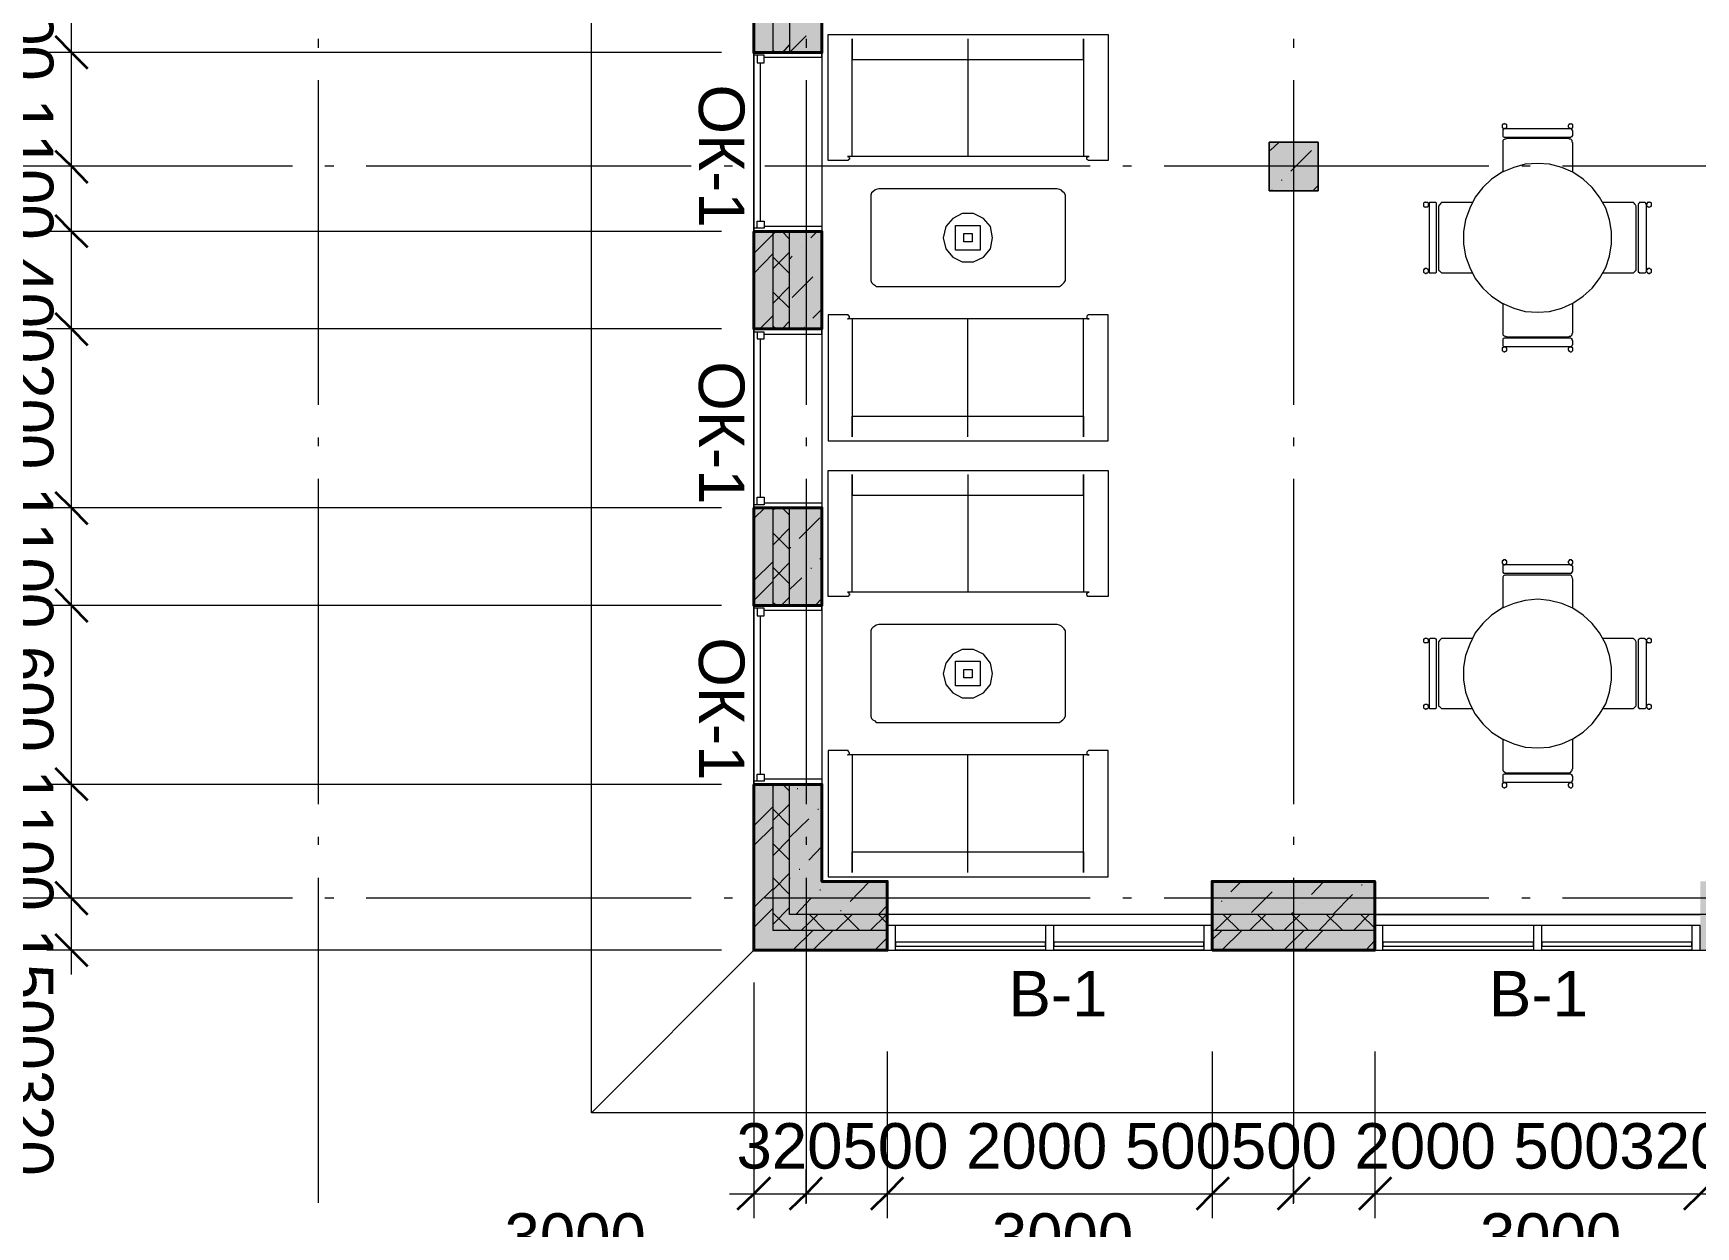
# Model space of a CAD drawing. Header units: millimetres. Extents: x -6983 to 114033, y -5968 to 36007.
# Drawn here: x -1748 to 8472, y 356 to 7691 of the extents above; entities that cross this region are included whole.
import ezdxf

# ---------------------------------------------------------------- set-up
doc = ezdxf.new("R2010")
doc.units = ezdxf.units.MM
doc.layers.add('PDF _Геометрия', color=7, linetype='Continuous')
doc.layers.add('PDF _Текст', color=7, linetype='Continuous')
doc.layers.add('PDF _Сплошная заливка', color=7, linetype='Continuous', true_color=0xffffff)
doc.styles.add('PDF Arial', font='arial.ttf')

msp = doc.modelspace()

# ---------------------------------------------------------------- hatches: boundary and pattern name
at = {"layer": 'PDF _Сплошная заливка', "transparency": 33554559}
h = msp.add_hatch(color=256, dxfattribs=at)
h.paths.add_polyline_path([(2681, 15967), (2800, 15967), (2800, 15980), (2681, 15980)])
h.paths.add_polyline_path([(2681, 5875), (2800, 5875), (2800, 6472), (2681, 6472)])
h.paths.add_polyline_path([(2681, 4174), (2800, 4174), (2800, 4775), (2681, 4775)])
h.paths.add_polyline_path([(2800, 3074), (2681, 3074), (2681, 2055), (2800, 2055)])
h.paths.add_polyline_path([(2681, 7572), (2800, 7572), (2800, 8173), (2681, 8173)])
h.paths.add_polyline_path([(2681, 9273), (2800, 9273), (2800, 9870), (2681, 9870)])
h.paths.add_polyline_path([(2681, 10970), (2800, 10970), (2800, 11571), (2681, 11571)])
h.paths.add_polyline_path([(2681, 12671), (2800, 12671), (2800, 13272), (2681, 13272)])
h.paths.add_polyline_path([(2681, 14368), (2800, 14368), (2800, 15671), (2681, 15671)])
h = msp.add_hatch(color=256, dxfattribs=at)
h.paths.add_polyline_path([(2800, 15967), (2901, 15967), (2901, 15980), (2800, 15980)])
h.paths.add_polyline_path([(2800, 5875), (2901, 5875), (2901, 6472), (2800, 6472)])
h.paths.add_polyline_path([(2800, 4174), (2901, 4174), (2901, 4775), (2800, 4775)])
h.paths.add_polyline_path([(2901, 3074), (2800, 3074), (2800, 2177), (2901, 2177)])
h.paths.add_polyline_path([(2800, 7572), (2901, 7572), (2901, 8173), (2800, 8173)])
h.paths.add_polyline_path([(2800, 9273), (2901, 9273), (2901, 9870), (2800, 9870)])
h.paths.add_polyline_path([(2800, 10970), (2901, 10970), (2901, 11571), (2800, 11571)])
h.paths.add_polyline_path([(2800, 12671), (2901, 12671), (2901, 13272), (2800, 13272)])
h.paths.add_polyline_path([(2800, 14368), (2901, 14368), (2901, 15768), (2800, 15768)])
h = msp.add_hatch(color=256, dxfattribs=at)
h.paths.add_polyline_path([(2901, 14368), (3100, 14368), (3100, 15980), (2901, 15980)])
h.paths.add_polyline_path([(3100, 3074), (2901, 3074), (2901, 2275), (3100, 2275)])
h.paths.add_polyline_path([(2901, 4174), (3100, 4174), (3100, 4775), (2901, 4775)])
h.paths.add_polyline_path([(2901, 5875), (3100, 5875), (3100, 6472), (2901, 6472)])
h.paths.add_polyline_path([(2901, 7572), (3100, 7572), (3100, 8173), (2901, 8173)])
h.paths.add_polyline_path([(2901, 9273), (3100, 9273), (3100, 9870), (2901, 9870)])
h.paths.add_polyline_path([(2901, 10970), (3100, 10970), (3100, 11571), (2901, 11571)])
h.paths.add_polyline_path([(2901, 12671), (3100, 12671), (3100, 13272), (2901, 13272)])
msp.add_hatch(color=256, dxfattribs=at).paths.add_polyline_path([(5850, 7022), (5850, 6722), (6151, 6722), (6151, 7022)])
h = msp.add_hatch(color=256, dxfattribs=at)
h.paths.add_polyline_path([(3502, 2275), (3502, 2478), (3100, 2478), (3100, 2275)])
h.paths.add_polyline_path([(8499, 2478), (8499, 2275), (9100, 2275), (9100, 2478)])
h.paths.add_polyline_path([(6498, 2275), (6498, 2478), (5499, 2478), (5499, 2275)])
h = msp.add_hatch(color=256, dxfattribs=at)
h.paths.add_polyline_path([(3502, 2177), (3502, 2275), (2901, 2275), (2901, 2177)])
h.paths.add_polyline_path([(8499, 2275), (8499, 2177), (9197, 2177), (9197, 2275)])
h.paths.add_polyline_path([(6498, 2177), (6498, 2275), (5499, 2275), (5499, 2177)])
h = msp.add_hatch(color=256, dxfattribs=at)
h.paths.add_polyline_path([(3502, 2055), (3502, 2177), (2800, 2177), (2800, 2055)])
h.paths.add_polyline_path([(8499, 2177), (8499, 2055), (9320, 2055), (9320, 2177)])
h.paths.add_polyline_path([(6498, 2055), (6498, 2177), (5499, 2177), (5499, 2055)])

# ---------------------------------------------------------------- linework, layer by layer
at = {"layer": 'PDF _Геометрия', "lineweight": 9}
for points in [[(26275, 6552), (26461, 6552), (26461, 11262), (26461, 15548), (29457, 15548), (29457, 15768), (30456, 15768), (30456, 14550), (27460, 14550), (27460, 5554), (27240, 5554), (27240, 1276), (10319, 1276), (10319, 1056), (1683, 1056), (1683, 14550), (-1317, 14550), (-1317, 30083), (11148, 30083)], [(-1512, 1906), (-1512, 2376), (-1512, 3074), (-1512, 4174), (-1512, 4775), (-1512, 5875), (-1512, 6472), (-1512, 6874), (-1512, 7572), (-1512, 8173), (-1512, 9273), (-1512, 9870), (-1512, 10970), (-1512, 11372), (-1512, 11571), (-1512, 12671), (-1512, 13272), (-1512, 14368), (-1512, 16018)], [(3100, 15675), (3100, 2478)], [(2681, 15019), (2681, 2055), (9320, 2055), (9320, 2228)], [(2800, 7572), (2800, 8173)], [(2901, 8173), (2901, 7572), (3003, 7674)], [(2482, 7572), (-1512, 7572), (-1664, 7572)], [(2812, 7572), (2800, 7585)], [(2859, 7572), (2901, 7619)], [(3286, 6933), (3286, 7657), (3286, 7530), (4708, 7530), (4708, 7657), (4708, 6933)], [(3997, 7657), (3997, 6933)], [(26241, 7475), (26241, 6971), (26241, 6772), (25640, 6772), (23639, 6772), (22640, 6772), (20643, 6772), (19645, 6772), (17643, 6772), (16645, 6772), (14647, 6772), (13645, 6772), (11647, 6772), (9100, 6772), (9100, 6675), (9100, 6552), (9100, 5875), (9100, 2875), (9100, 2478), (9100, 2275), (8499, 2275), (6498, 2275), (8499, 2275)], [(7285, 7094), (7285, 7094)], [(7285, 7060), (7285, 7060)], [(7704, 7103), (7704, 7103)], [(7704, 7052), (7704, 7052)], [(7708, 7132), (7708, 7132)], [(7708, 7107), (7708, 7107)], [(5855, 6971), (5910, 7022)], [(5982, 6844), (6109, 6971)], [(7716, 6836), (7716, 7018), (7712, 7022), (7712, 7031), (7708, 7035), (7704, 7039), (7695, 7039), (7691, 7043), (7310, 7043), (7302, 7039), (7298, 7039), (7289, 7035), (7285, 7031), (7285, 7022), (7285, 7018), (7285, 6836)], [(-1453, 6874), (-1512, 6874), (-1664, 6874)], [(3261, 6933), (3261, 6933)], [(3265, 6929), (3265, 6929)], [(4729, 6916), (4729, 6916)], [(4733, 6912), (4733, 6912)], [(5927, 6785), (5927, 6789)], [(6117, 6722), (6151, 6756)], [(5863, 6722), (5867, 6730)], [(7099, 6650), (6917, 6650), (6908, 6650), (6904, 6646), (6900, 6641), (6896, 6637), (6891, 6629), (6891, 6624), (6891, 6244), (6891, 6235), (6896, 6231), (6900, 6227), (6904, 6222), (6908, 6218), (6917, 6218), (7099, 6218)], [(7898, 6218), (8080, 6218), (8089, 6218), (8093, 6222), (8097, 6227), (8101, 6231), (8106, 6235), (8106, 6244), (8106, 6624), (8106, 6629), (8101, 6637), (8097, 6641), (8093, 6646), (8089, 6650), (8080, 6650), (7898, 6650)], [(8156, 6650), (8156, 6650)], [(8190, 6650), (8190, 6650)], [(6832, 6641), (6832, 6641)], [(6879, 6641), (6879, 6641)], [(8118, 6641), (8118, 6641)], [(8173, 6629), (8173, 6629)], [(8190, 6624), (8190, 6624)], [(2482, 6472), (-1512, 6472), (-1664, 6472)], [(2681, 6337), (2800, 6455), (2817, 6472)], [(2800, 5875), (2800, 6472)], [(2901, 6425), (2855, 6472)], [(2901, 5875), (2901, 6472)], [(3032, 6434), (3070, 6472)], [(2681, 6214), (2800, 6337)], [(2800, 6244), (2901, 6345)], [(2977, 6379), (2977, 6379)], [(2901, 6214), (2800, 6315)], [(2901, 6303), (2918, 6320)], [(6815, 6244), (6815, 6244)], [(8173, 6239), (8173, 6239)], [(8190, 6244), (8190, 6244)], [(2800, 6032), (2901, 6134)], [(2918, 6066), (3045, 6193)], [(6815, 6214), (6815, 6214)], [(6832, 6222), (6832, 6222)], [(6879, 6222), (6879, 6222)], [(8156, 6218), (8156, 6218)], [(8165, 6222), (8165, 6222)], [(2901, 6002), (2800, 6100)], [(7285, 6032), (7285, 5850), (7285, 5846), (7285, 5837), (7289, 5833), (7298, 5829), (7302, 5829), (7310, 5825), (7691, 5825), (7695, 5829), (7704, 5829), (7708, 5833), (7712, 5837), (7712, 5846), (7716, 5850), (7716, 6032)], [(2719, 5875), (2800, 5956)], [(3045, 5939), (3100, 5994)], [(3261, 5935), (3261, 5935)], [(3265, 5939), (3265, 5939)], [(3286, 5935), (3286, 5211), (3286, 5338), (4708, 5338), (4708, 5211), (4708, 5935)], [(3997, 5211), (3997, 5935)], [(4729, 5952), (4729, 5952)], [(4733, 5956), (4733, 5956)], [(2482, 5875), (-1512, 5875), (-1664, 5875)], [(2817, 5875), (2800, 5888)], [(2855, 5875), (2901, 5922)], [(2990, 5884), (2994, 5884)], [(7285, 5803), (7285, 5803)], [(7285, 5770), (7285, 5770)], [(7298, 5761), (7298, 5761)], [(7298, 5732), (7298, 5732)], [(7691, 5757), (7691, 5757)], [(7704, 5816), (7704, 5816)], [(7704, 5765), (7704, 5765)], [(7712, 5770), (7712, 5770)], [(7712, 5736), (7712, 5736)], [(3286, 4255), (3286, 4978), (3286, 4851), (4708, 4851), (4708, 4978), (4708, 4255)], [(3997, 4978), (3997, 4255)], [(2482, 4775), (-1512, 4775), (-1664, 4775)], [(2681, 4708), (2749, 4775)], [(2800, 4763), (2817, 4775)], [(2800, 4174), (2800, 4775)], [(2901, 4729), (2855, 4775)], [(2901, 4174), (2901, 4775)], [(2960, 4585), (3087, 4712)], [(2800, 4547), (2901, 4648)], [(2901, 4517), (2800, 4619)], [(2905, 4530), (2910, 4530)], [(2681, 4327), (2800, 4445)], [(2800, 4335), (2901, 4437)], [(2901, 4306), (2800, 4407)], [(3032, 4403), (3037, 4403)], [(3087, 4458), (3100, 4471)], [(7285, 4416), (7285, 4416)], [(7293, 4454), (7293, 4454)], [(7293, 4424), (7293, 4424)], [(7691, 4449), (7691, 4449)], [(7704, 4424), (7704, 4424)], [(7708, 4454), (7708, 4454)], [(2681, 4204), (2800, 4323)], [(2901, 4272), (2977, 4344)], [(7285, 4382), (7285, 4382)], [(7716, 4158), (7716, 4335), (7712, 4344), (7712, 4348), (7708, 4356), (7704, 4361), (7695, 4361), (7691, 4361), (7310, 4361), (7302, 4361), (7298, 4361), (7289, 4356), (7285, 4348), (7285, 4344), (7285, 4335), (7285, 4158)], [(7704, 4373), (7704, 4373)], [(2821, 4174), (2800, 4191)], [(2850, 4174), (2901, 4225)], [(3058, 4174), (3100, 4217)], [(3261, 4255), (3261, 4255)], [(3261, 4229), (3261, 4229)], [(4729, 4246), (4729, 4246)], [(4729, 4238), (4729, 4238)], [(2482, 4174), (-1512, 4174), (-1664, 4174)], [(6832, 3963), (6832, 3963)], [(6879, 3963), (6879, 3963)], [(7099, 3971), (6917, 3971), (6908, 3971), (6904, 3967), (6900, 3963), (6896, 3959), (6891, 3950), (6891, 3946), (6891, 3565), (6891, 3557), (6896, 3552), (6900, 3548), (6904, 3544), (6908, 3540), (6917, 3540), (7099, 3540)], [(7898, 3540), (8080, 3540), (8089, 3540), (8093, 3544), (8097, 3548), (8101, 3552), (8106, 3557), (8106, 3565), (8106, 3946), (8106, 3950), (8101, 3959), (8097, 3963), (8093, 3967), (8089, 3971), (8080, 3971), (7898, 3971)], [(8118, 3963), (8118, 3963)], [(8123, 3967), (8123, 3967)], [(8156, 3971), (8156, 3971)], [(8173, 3967), (8173, 3967)], [(8190, 3971), (8190, 3971)], [(8190, 3946), (8190, 3946)], [(6815, 3565), (6815, 3565)], [(6815, 3536), (6815, 3536)], [(6832, 3544), (6832, 3544)], [(6879, 3544), (6879, 3544)], [(8156, 3540), (8156, 3540)], [(8165, 3544), (8165, 3544)], [(8173, 3561), (8173, 3561)], [(8190, 3565), (8190, 3565)], [(4733, 3277), (4733, 3277)], [(7285, 3354), (7285, 3172), (7285, 3167), (7285, 3159), (7289, 3155), (7298, 3150), (7302, 3146), (7310, 3146), (7691, 3146), (7695, 3146), (7704, 3150), (7708, 3155), (7712, 3159), (7712, 3167), (7716, 3172), (7716, 3354)], [(3261, 3256), (3261, 3256)], [(3265, 3260), (3265, 3260)], [(3269, 3269), (3269, 3269)], [(3286, 3256), (3286, 2533), (3286, 2660), (4708, 2660), (4708, 2533), (4708, 3256)], [(3997, 2533), (3997, 3256)], [(4729, 3269), (4729, 3269)], [(2482, 3074), (-1512, 3074), (-1664, 3074)], [(2800, 3066), (2812, 3074)], [(3502, 2177), (3100, 2177), (2901, 2177), (2800, 2177), (2800, 3074)], [(2901, 3032), (2859, 3074)], [(5499, 2275), (3502, 2275), (3100, 2275), (2901, 2275), (2901, 3074)], [(7285, 3125), (7285, 3125)], [(7285, 3091), (7285, 3091)], [(7298, 3083), (7298, 3083)], [(7691, 3079), (7691, 3079)], [(7704, 3138), (7704, 3138)], [(7704, 3087), (7704, 3087)], [(7712, 3091), (7712, 3091)], [(2948, 3049), (2952, 3049)], [(7298, 3053), (7298, 3053)], [(7712, 3057), (7712, 3057)], [(2681, 2820), (2800, 2939)], [(2800, 2854), (2901, 2952)], [(2901, 2820), (2800, 2922)], [(2901, 2748), (3020, 2863)], [(3075, 2922), (3079, 2922)], [(2681, 2698), (2800, 2816)], [(2800, 2638), (2901, 2740)], [(2901, 2609), (2800, 2710)], [(3020, 2609), (3100, 2693)], [(2800, 2427), (2901, 2528)], [(2901, 2397), (2800, 2499)], [(2901, 2495), (2905, 2499)], [(2960, 2554), (2965, 2554)], [(3274, 2355), (3392, 2478)], [(5613, 2414), (5677, 2478)], [(5927, 2469), (5927, 2469)], [(6109, 2397), (6185, 2478)], [(6417, 2457), (6422, 2457)], [(-1453, 2376), (-1512, 2376), (-1664, 2376)], [(2681, 2317), (2800, 2435)], [(2939, 2275), (3032, 2372)], [(3087, 2427), (3092, 2427)], [(5558, 2355), (5558, 2359)], [(5740, 2287), (5867, 2414)], [(6240, 2275), (6362, 2397)], [(2681, 2194), (2800, 2313)], [(2800, 2215), (2901, 2317)], [(2910, 2177), (2901, 2186), (2800, 2283)], [(2973, 2177), (3075, 2275)], [(3121, 2177), (3024, 2275)], [(3185, 2177), (3286, 2275)], [(3214, 2300), (3219, 2300)], [(3333, 2177), (3235, 2275)], [(3396, 2177), (3498, 2275)], [(3502, 2220), (3447, 2275), (3502, 2330)], [(6498, 2275), (5499, 2275), (3502, 2275)], [(5499, 2300), (5503, 2300)], [(5516, 2177), (5618, 2275)], [(5668, 2177), (5567, 2275)], [(5728, 2177), (5829, 2275)], [(5880, 2177), (5778, 2275)], [(5939, 2177), (6041, 2275)], [(5986, 2275), (5994, 2287)], [(6092, 2177), (5990, 2275)], [(6054, 2342), (6054, 2342)], [(6155, 2177), (6252, 2275)], [(6303, 2177), (6202, 2275)], [(6367, 2177), (6464, 2275)], [(6498, 2190), (6413, 2275)], [(2922, 2055), (3045, 2177)], [(3045, 2055), (3168, 2177)], [(4475, 2207), (3553, 2207)], [(5448, 2207), (4526, 2207)], [(5499, 2118), (5558, 2177)], [(6498, 2177), (5499, 2177)], [(5558, 2055), (5681, 2177)], [(5939, 2055), (6062, 2177)], [(6062, 2055), (6180, 2177)], [(7475, 2207), (6549, 2207)], [(8448, 2207), (7526, 2207)], [(2482, 2055), (-1512, 2055), (-1664, 2055)], [(3426, 2055), (3502, 2131)], [(4475, 2055), (3553, 2055)], [(5448, 2055), (4526, 2055)], [(6443, 2055), (6498, 2114)], [(7475, 2055), (6549, 2055)], [(8448, 2055), (7526, 2055)], [(2681, 1856), (2681, 557), (2681, 409)], [(3502, 1433), (3502, 557), (3502, 409)], [(5499, 1433), (5499, 557), (5499, 409)], [(6498, 1433), (6498, 557), (6498, 409)], [(3003, 497), (3003, 557), (3003, 709)], [(5999, 497), (5999, 557), (5999, 709)], [(2533, 557), (3003, 557), (3502, 557), (5499, 557), (5999, 557), (6498, 557), (8499, 557), (8999, 557), (9468, 557)]]:
    msp.add_lwpolyline(points, dxfattribs=at)
at = {"layer": 'PDF _Геометрия', "lineweight": 40}
for points in [[(2681, 8173), (2681, 7572), (3100, 7572), (3100, 8173)], [(2681, 6472), (2681, 5875), (3100, 5875), (3100, 6472)], [(2681, 4775), (2681, 4174), (3100, 4174), (3100, 4775)], [(2681, 3074), (2681, 2055), (2800, 2055), (3100, 2055), (3502, 2055), (3502, 2478), (3100, 2478), (3100, 3074)], [(5499, 2055), (6498, 2055), (6498, 2478), (5499, 2478)]]:
    msp.add_lwpolyline(points, close=True, dxfattribs=at)
at = {"layer": 'PDF _Геометрия', "lineweight": 35}
for points in [[(-1614, 7674), (-1512, 7572), (-1415, 7475)], [(-1614, 6971), (-1512, 6874), (-1415, 6772)], [(-1614, 6574), (-1512, 6472), (-1415, 6375)], [(-1614, 5973), (-1512, 5875), (-1415, 5774)], [(-1614, 4873), (-1512, 4775), (-1415, 4674)], [(-1614, 4276), (-1512, 4174), (-1415, 4073)], [(-1614, 3176), (-1512, 3074), (-1415, 2977)], [(-1614, 2478), (-1512, 2376), (-1415, 2275)], [(-1614, 2156), (-1512, 2055), (-1415, 1957)], [(2783, 658), (2681, 557), (2580, 459)], [(3100, 658), (3003, 557), (2901, 459)], [(3599, 658), (3502, 557), (3400, 459)], [(5601, 658), (5499, 557), (5402, 459)], [(6100, 658), (5999, 557), (5901, 459)], [(6599, 658), (6498, 557), (6400, 459)], [(8597, 658), (8499, 557), (8398, 459)]]:
    msp.add_lwpolyline(points, dxfattribs=at)
at = {"layer": 'PDF _Геометрия', "lineweight": 9}
for points in [[(3261, 6912), (3261, 6908), (3257, 6908), (3138, 6908), (3138, 7682), (4860, 7682), (4860, 6908), (4742, 6908), (4738, 6908), (4733, 6912), (4729, 6916), (4729, 6921), (4729, 6925), (4729, 6929), (4733, 6929), (4733, 6933), (4738, 6933), (4742, 6933), (3257, 6933), (3261, 6933), (3265, 6929), (3269, 6925), (3269, 6921), (3269, 6916), (3265, 6916), (3265, 6912)], [(7281, 7119), (7281, 7115), (7281, 7111), (7285, 7107), (7289, 7107), (7293, 7107), (7293, 7103), (7298, 7107), (7302, 7107), (7306, 7107), (7310, 7111), (7310, 7115), (7310, 7119), (7310, 7124), (7310, 7128), (7306, 7132), (7302, 7132), (7298, 7132), (7293, 7136), (7293, 7132), (7289, 7132), (7285, 7132), (7281, 7128), (7281, 7124)], [(7298, 7052), (7704, 7052), (7708, 7056), (7712, 7056), (7712, 7060), (7716, 7060), (7716, 7064), (7716, 7090), (7716, 7094), (7712, 7094), (7712, 7098), (7708, 7103), (7704, 7103), (7298, 7103), (7293, 7103), (7289, 7103), (7285, 7098), (7285, 7094), (7285, 7090), (7285, 7064), (7285, 7060), (7285, 7056), (7289, 7056), (7293, 7052)], [(7716, 7119), (7716, 7124), (7716, 7128), (7712, 7132), (7708, 7132), (7704, 7136), (7700, 7132), (7695, 7132), (7691, 7132), (7691, 7128), (7687, 7124), (7687, 7119), (7687, 7115), (7691, 7111), (7691, 7107), (7695, 7107), (7700, 7107), (7704, 7103), (7708, 7107), (7712, 7107), (7716, 7111), (7716, 7115)], [(5850, 6722), (5850, 7022), (6151, 7022), (6151, 6722)], [(7501, 6891), (7424, 6887), (7353, 6866), (7281, 6836), (7217, 6794), (7162, 6743), (7116, 6684), (7082, 6616), (7056, 6544), (7044, 6472), (7044, 6396), (7056, 6320), (7082, 6252), (7116, 6184), (7162, 6125), (7217, 6074), (7281, 6032), (7353, 6002), (7424, 5981), (7501, 5977), (7573, 5981), (7649, 6002), (7716, 6032), (7780, 6074), (7835, 6125), (7881, 6184), (7920, 6252), (7941, 6320), (7953, 6396), (7953, 6472), (7941, 6544), (7920, 6616), (7881, 6684), (7835, 6743), (7780, 6794), (7716, 6836), (7649, 6866), (7573, 6887)], [(3400, 6684), (3400, 6184), (3400, 6172), (3405, 6159), (3413, 6150), (3426, 6142), (3434, 6134), (3451, 6134), (4547, 6134), (4560, 6134), (4573, 6142), (4581, 6150), (4589, 6159), (4598, 6172), (4598, 6184), (4598, 6684), (4598, 6696), (4589, 6709), (4581, 6717), (4573, 6726), (4560, 6730), (4547, 6734), (3451, 6734), (3434, 6730), (3426, 6726), (3413, 6717), (3405, 6709), (3400, 6696)], [(6815, 6654), (6811, 6650), (6807, 6650), (6802, 6650), (6798, 6646), (6798, 6641), (6798, 6637), (6798, 6633), (6798, 6629), (6802, 6624), (6807, 6624), (6811, 6624), (6815, 6620), (6815, 6624), (6819, 6624), (6824, 6624), (6828, 6629), (6828, 6633), (6828, 6637), (6828, 6641), (6828, 6646), (6824, 6650), (6819, 6650), (6815, 6650)], [(6879, 6231), (6879, 6637), (6879, 6641), (6879, 6646), (6874, 6650), (6870, 6650), (6866, 6650), (6845, 6650), (6841, 6650), (6836, 6650), (6832, 6646), (6832, 6641), (6832, 6637), (6832, 6231), (6832, 6227), (6832, 6222), (6836, 6218), (6841, 6218), (6845, 6218), (6866, 6218), (6870, 6218), (6874, 6218), (6879, 6222), (6879, 6227)], [(8118, 6637), (8118, 6231), (8118, 6227), (8118, 6222), (8123, 6222), (8123, 6218), (8127, 6218), (8131, 6218), (8156, 6218), (8161, 6218), (8165, 6222), (8169, 6227), (8169, 6231), (8169, 6637), (8169, 6641), (8165, 6641), (8165, 6646), (8161, 6650), (8156, 6650), (8131, 6650), (8127, 6650), (8123, 6650), (8123, 6646), (8118, 6641)], [(8186, 6654), (8182, 6650), (8178, 6650), (8173, 6650), (8173, 6646), (8169, 6641), (8169, 6637), (8169, 6633), (8173, 6629), (8178, 6624), (8182, 6624), (8186, 6620), (8190, 6624), (8195, 6629), (8199, 6629), (8199, 6633), (8199, 6637), (8199, 6641), (8199, 6646), (8195, 6650), (8190, 6650)], [(3845, 6434), (3862, 6366), (3904, 6315), (3963, 6286), (4031, 6286), (4094, 6315), (4137, 6366), (4149, 6434), (4137, 6502), (4094, 6552), (4031, 6582), (3963, 6582), (3904, 6552), (3862, 6502)], [(4073, 6510), (4073, 6358), (3921, 6358), (3921, 6510)], [(4023, 6459), (4023, 6409), (3972, 6409), (3972, 6459)], [(6815, 6214), (6819, 6218), (6824, 6218), (6828, 6222), (6828, 6227), (6828, 6231), (6828, 6235), (6828, 6239), (6824, 6239), (6819, 6244), (6815, 6244), (6811, 6244), (6807, 6244), (6802, 6239), (6798, 6239), (6798, 6235), (6798, 6231), (6798, 6227), (6798, 6222), (6802, 6218), (6807, 6218), (6811, 6214)], [(8186, 6214), (8190, 6214), (8190, 6218), (8195, 6218), (8199, 6222), (8199, 6227), (8199, 6231), (8199, 6235), (8199, 6239), (8195, 6239), (8190, 6244), (8186, 6244), (8182, 6244), (8178, 6244), (8173, 6239), (8169, 6235), (8169, 6231), (8169, 6227), (8173, 6222), (8173, 6218), (8178, 6218), (8182, 6214)], [(3138, 5186), (4860, 5186), (4860, 5960), (4742, 5960), (4738, 5960), (4733, 5956), (4729, 5952), (4729, 5947), (4729, 5943), (4729, 5939), (4733, 5939), (4733, 5935), (4738, 5935), (4742, 5935), (3257, 5935), (3261, 5935), (3265, 5939), (3269, 5943), (3269, 5947), (3269, 5952), (3265, 5952), (3265, 5956), (3261, 5956), (3261, 5960), (3257, 5960), (3138, 5960)], [(7281, 5748), (7281, 5744), (7281, 5740), (7285, 5736), (7289, 5736), (7293, 5732), (7298, 5732), (7302, 5736), (7306, 5736), (7310, 5740), (7310, 5744), (7310, 5748), (7310, 5753), (7310, 5757), (7306, 5757), (7302, 5761), (7298, 5761), (7293, 5761), (7289, 5761), (7285, 5757), (7281, 5757), (7281, 5753)], [(7704, 5816), (7298, 5816), (7293, 5816), (7289, 5812), (7285, 5812), (7285, 5808), (7285, 5803), (7285, 5778), (7285, 5774), (7285, 5770), (7289, 5765), (7293, 5765), (7298, 5765), (7704, 5765), (7708, 5765), (7712, 5770), (7712, 5774), (7716, 5778), (7716, 5803), (7712, 5803), (7712, 5808), (7712, 5812), (7708, 5812)], [(7716, 5748), (7716, 5753), (7716, 5757), (7712, 5757), (7712, 5761), (7708, 5761), (7704, 5761), (7700, 5761), (7695, 5761), (7691, 5757), (7687, 5753), (7687, 5748), (7687, 5744), (7691, 5740), (7691, 5736), (7695, 5736), (7700, 5732), (7704, 5732), (7708, 5732), (7712, 5736), (7716, 5740), (7716, 5744)], [(3265, 4234), (3261, 4229), (3257, 4229), (3138, 4229), (3138, 5004), (4860, 5004), (4860, 4229), (4742, 4229), (4738, 4229), (4733, 4229), (4733, 4234), (4729, 4238), (4729, 4242), (4729, 4246), (4733, 4251), (4733, 4255), (4738, 4255), (4742, 4255), (3257, 4255), (3261, 4255), (3265, 4251), (3265, 4246), (3269, 4246), (3269, 4242), (3269, 4238), (3265, 4238)], [(7281, 4441), (7281, 4437), (7281, 4433), (7285, 4428), (7289, 4428), (7293, 4424), (7298, 4424), (7302, 4428), (7306, 4428), (7310, 4433), (7310, 4437), (7310, 4441), (7310, 4445), (7310, 4449), (7306, 4449), (7302, 4454), (7298, 4454), (7293, 4454), (7289, 4454), (7285, 4449), (7281, 4449), (7281, 4445)], [(7298, 4373), (7704, 4373), (7708, 4373), (7712, 4378), (7712, 4382), (7716, 4382), (7716, 4386), (7716, 4411), (7716, 4416), (7712, 4416), (7712, 4420), (7708, 4420), (7704, 4424), (7298, 4424), (7293, 4424), (7289, 4420), (7285, 4420), (7285, 4416), (7285, 4411), (7285, 4386), (7285, 4382), (7285, 4378), (7289, 4373), (7293, 4373)], [(7716, 4441), (7716, 4445), (7716, 4449), (7712, 4449), (7708, 4454), (7704, 4454), (7700, 4454), (7695, 4454), (7691, 4449), (7687, 4445), (7687, 4441), (7687, 4437), (7691, 4433), (7691, 4428), (7695, 4428), (7700, 4424), (7704, 4424), (7708, 4424), (7708, 4428), (7712, 4428), (7716, 4433), (7716, 4437)], [(7501, 4213), (7424, 4204), (7353, 4187), (7281, 4158), (7217, 4115), (7162, 4064), (7116, 4005), (7082, 3937), (7056, 3866), (7044, 3794), (7044, 3717), (7056, 3641), (7082, 3569), (7116, 3506), (7162, 3447), (7217, 3396), (7281, 3354), (7353, 3324), (7424, 3303), (7501, 3299), (7573, 3303), (7649, 3324), (7716, 3354), (7780, 3396), (7835, 3447), (7881, 3506), (7920, 3569), (7941, 3641), (7953, 3717), (7953, 3794), (7941, 3866), (7920, 3937), (7881, 4005), (7835, 4064), (7780, 4115), (7716, 4158), (7649, 4187), (7573, 4204)], [(3400, 4005), (3400, 3506), (3400, 3493), (3405, 3480), (3413, 3472), (3426, 3464), (3434, 3455), (3451, 3455), (4547, 3455), (4560, 3455), (4573, 3464), (4581, 3472), (4589, 3480), (4598, 3493), (4598, 3506), (4598, 4005), (4598, 4018), (4589, 4031), (4581, 4039), (4573, 4047), (4560, 4052), (4547, 4056), (3451, 4056), (3434, 4052), (3426, 4047), (3413, 4039), (3405, 4031), (3400, 4018)], [(3845, 3756), (3862, 3688), (3904, 3637), (3963, 3607), (4031, 3607), (4094, 3637), (4137, 3688), (4149, 3756), (4137, 3819), (4094, 3874), (4031, 3904), (3963, 3904), (3904, 3874), (3862, 3819)], [(6815, 3976), (6811, 3971), (6807, 3971), (6802, 3967), (6798, 3967), (6798, 3963), (6798, 3959), (6798, 3954), (6798, 3950), (6802, 3946), (6807, 3946), (6811, 3946), (6815, 3942), (6815, 3946), (6819, 3946), (6824, 3946), (6828, 3950), (6828, 3954), (6828, 3959), (6828, 3963), (6828, 3967), (6824, 3967), (6819, 3971), (6815, 3971)], [(6879, 3552), (6879, 3959), (6879, 3963), (6879, 3967), (6874, 3967), (6870, 3971), (6866, 3971), (6845, 3971), (6841, 3971), (6836, 3967), (6832, 3967), (6832, 3963), (6832, 3959), (6832, 3552), (6832, 3548), (6832, 3544), (6836, 3540), (6841, 3540), (6845, 3540), (6866, 3540), (6870, 3540), (6874, 3540), (6879, 3544), (6879, 3548)], [(8118, 3959), (8118, 3552), (8118, 3548), (8118, 3544), (8123, 3544), (8123, 3540), (8127, 3540), (8131, 3540), (8156, 3540), (8161, 3540), (8165, 3544), (8169, 3548), (8169, 3552), (8169, 3959), (8169, 3963), (8165, 3963), (8165, 3967), (8161, 3967), (8156, 3971), (8131, 3971), (8127, 3971), (8123, 3967), (8118, 3963)], [(8186, 3976), (8182, 3971), (8178, 3971), (8173, 3967), (8169, 3963), (8169, 3959), (8169, 3954), (8173, 3950), (8173, 3946), (8178, 3946), (8182, 3946), (8186, 3942), (8190, 3946), (8195, 3946), (8199, 3950), (8199, 3954), (8199, 3959), (8199, 3963), (8199, 3967), (8195, 3967), (8190, 3971)], [(4073, 3832), (4073, 3679), (3921, 3679), (3921, 3832)], [(4023, 3781), (4023, 3730), (3972, 3730), (3972, 3781)], [(6815, 3536), (6819, 3540), (6824, 3540), (6828, 3544), (6828, 3548), (6828, 3552), (6828, 3557), (6828, 3561), (6824, 3561), (6819, 3565), (6815, 3565), (6811, 3565), (6807, 3565), (6802, 3561), (6798, 3561), (6798, 3557), (6798, 3552), (6798, 3548), (6798, 3544), (6802, 3540), (6807, 3540), (6811, 3536)], [(8186, 3536), (8190, 3536), (8190, 3540), (8195, 3540), (8199, 3544), (8199, 3548), (8199, 3552), (8199, 3557), (8199, 3561), (8195, 3561), (8190, 3565), (8186, 3565), (8182, 3565), (8178, 3565), (8173, 3561), (8169, 3557), (8169, 3552), (8169, 3548), (8173, 3544), (8173, 3540), (8178, 3540), (8182, 3536)], [(3138, 2507), (4860, 2507), (4860, 3282), (4742, 3282), (4738, 3282), (4733, 3277), (4729, 3273), (4729, 3269), (4729, 3265), (4729, 3260), (4733, 3260), (4733, 3256), (4738, 3256), (4742, 3256), (3257, 3256), (3261, 3256), (3265, 3260), (3269, 3265), (3269, 3269), (3265, 3273), (3265, 3277), (3261, 3277), (3261, 3282), (3257, 3282), (3138, 3282)], [(7281, 3070), (7281, 3066), (7281, 3062), (7285, 3057), (7289, 3057), (7293, 3053), (7298, 3053), (7302, 3057), (7306, 3057), (7310, 3062), (7310, 3066), (7310, 3070), (7310, 3074), (7310, 3079), (7306, 3079), (7302, 3083), (7298, 3083), (7293, 3083), (7289, 3083), (7285, 3079), (7281, 3079), (7281, 3074)], [(7704, 3138), (7298, 3138), (7293, 3138), (7289, 3134), (7285, 3134), (7285, 3129), (7285, 3125), (7285, 3100), (7285, 3095), (7285, 3091), (7289, 3087), (7293, 3087), (7298, 3087), (7704, 3087), (7708, 3087), (7712, 3091), (7712, 3095), (7716, 3100), (7716, 3125), (7712, 3125), (7712, 3129), (7712, 3134), (7708, 3134)], [(7716, 3070), (7716, 3074), (7716, 3079), (7712, 3079), (7712, 3083), (7708, 3083), (7704, 3083), (7700, 3083), (7695, 3083), (7691, 3079), (7687, 3074), (7687, 3070), (7687, 3066), (7691, 3062), (7691, 3057), (7695, 3057), (7700, 3053), (7704, 3053), (7708, 3053), (7712, 3057), (7716, 3062), (7716, 3066)]]:
    msp.add_lwpolyline(points, close=True, dxfattribs=at)
at = {"layer": 'PDF _Геометрия', "lineweight": 20}
for points in [[(3, 7657), (3, 7602)], [(3003, 7657), (3003, 7602)], [(5999, 7657), (5999, 7602)], [(3, 7403), (3, 5406)], [(3003, 7403), (3003, 5406)], [(5999, 7403), (5999, 5406)], [(-154, 6874), (-2151, 6874)], [(100, 6874), (45, 6874)], [(2296, 6874), (299, 6874)], [(2550, 6874), (2499, 6874)], [(4750, 6874), (2749, 6874)], [(5004, 6874), (4949, 6874)], [(7200, 6874), (5203, 6874)], [(7454, 6874), (7403, 6874)], [(9654, 6874), (7653, 6874)], [(3, 5207), (3, 5152)], [(3003, 5207), (3003, 5152)], [(5999, 5207), (5999, 5152)], [(3, 4953), (3, 2952)], [(3003, 4953), (3003, 2952)], [(5999, 4953), (5999, 2952)], [(3, 2753), (3, 2702)], [(3003, 2753), (3003, 2702)], [(5999, 2753), (5999, 2702)], [(3, 2499), (3, 502)], [(3003, 2499), (3003, 502)], [(5999, 2499), (5999, 502)], [(-154, 2376), (-2151, 2376)], [(100, 2376), (45, 2376)], [(2296, 2376), (299, 2376)], [(2550, 2376), (2499, 2376)], [(4750, 2376), (2749, 2376)], [(5004, 2376), (4949, 2376)], [(7200, 2376), (5203, 2376)], [(7454, 2376), (7403, 2376)], [(9654, 2376), (7653, 2376)]]:
    msp.add_lwpolyline(points, dxfattribs=at)
at = {"layer": 'PDF _Геометрия', "lineweight": 18}
for points in [[(3100, 7572), (3100, 6472), (2681, 6472), (2681, 7572)], [(5850, 7022), (5850, 6722), (6151, 6722), (6151, 7022)], [(3100, 5875), (3100, 4775), (2681, 4775), (2681, 5875)], [(3100, 4174), (3100, 3074), (2681, 3074), (2681, 4174)], [(3502, 2055), (3553, 2055), (3553, 2207), (3502, 2207)], [(4475, 2055), (4526, 2055), (4526, 2207), (4475, 2207)], [(5448, 2055), (5499, 2055), (5499, 2207), (5448, 2207)], [(6498, 2055), (6549, 2055), (6549, 2207), (6498, 2207)], [(7475, 2055), (7526, 2055), (7526, 2207), (7475, 2207)], [(8448, 2055), (8499, 2055), (8499, 2207), (8448, 2207)]]:
    msp.add_lwpolyline(points, close=True, dxfattribs=at)
at = {"layer": 'PDF _Геометрия', "lineweight": 13}
for points in [[(2702, 7555), (2702, 7509), (2745, 7509), (2745, 7555), (2681, 7555), (2681, 7572)], [(2745, 7543), (3100, 7543), (3100, 7572)], [(2723, 6536), (2723, 7509)], [(2702, 6493), (2702, 6536), (2745, 6536), (2745, 6493), (2681, 6493), (2681, 6472)], [(2745, 6506), (3100, 6506), (3100, 6472)], [(2702, 5854), (2702, 5812), (2745, 5812), (2745, 5854), (2681, 5854), (2681, 5871)], [(2745, 5842), (3100, 5842), (3100, 5875)], [(2723, 4839), (2723, 5812)], [(2702, 4792), (2702, 4839), (2745, 4839), (2745, 4792), (2681, 4792), (2681, 4775)], [(2745, 4805), (3100, 4805), (3100, 4775)], [(2702, 4158), (2702, 4111), (2745, 4111), (2745, 4158), (2681, 4158), (2681, 4174)], [(2723, 3138), (2723, 4111)], [(2745, 4145), (3100, 4145), (3100, 4174)], [(2702, 3095), (2702, 3138), (2745, 3138), (2745, 3095), (2681, 3095), (2681, 3074)], [(2745, 3108), (3100, 3108), (3100, 3074)], [(1683, 1056), (2681, 2055)]]:
    msp.add_lwpolyline(points, dxfattribs=at)
for points in [[(3553, 2080), (4475, 2080), (4475, 2105), (3553, 2105)], [(4526, 2080), (5448, 2080), (5448, 2105), (4526, 2105)], [(6549, 2080), (7475, 2080), (7475, 2105), (6549, 2105)], [(7526, 2080), (8448, 2080), (8448, 2105), (7526, 2105)]]:
    msp.add_lwpolyline(points, close=True, dxfattribs=at)

# ---------------------------------------------------------------- texts
at = {"layer": 'PDF _Текст', "attachment_point": 7, "rotation": 270, "style": 'PDF Arial'}
for s, insert, char_height in [('320700 1100 600 1100 600400700 600 1100 600 1100 400200 1100 600 1100 1500320', (-1908, 15974), 279.48), ('ОК-1', (2340, 7376), 280.2), ('ОК-1', (2340, 5675), 280.2), ('ОК-1', (2340, 3978), 280.2)]:
    msp.add_mtext(s, dxfattribs=dict(at, insert=insert, char_height=char_height))
at = {"layer": 'PDF _Текст', "attachment_point": 7, "style": 'PDF Arial'}
for s, insert, char_height in [('В-1', (4247, 1648), 280.2), ('В-1', (7200, 1648), 280.2), ('320500 2000 500500 2000 500320 1830 500 700 1300 500500 2000 500500 2000 500500 2000 500500 2000 500320', (2575, 709), 279.483), ('3000', (1149, 155), 279.5), ('3000', (4145, 155), 279.5), ('3000', (7145, 155), 279.5)]:
    msp.add_mtext(s, dxfattribs=dict(at, insert=insert, char_height=char_height))

doc.saveas('drawing.dxf')
